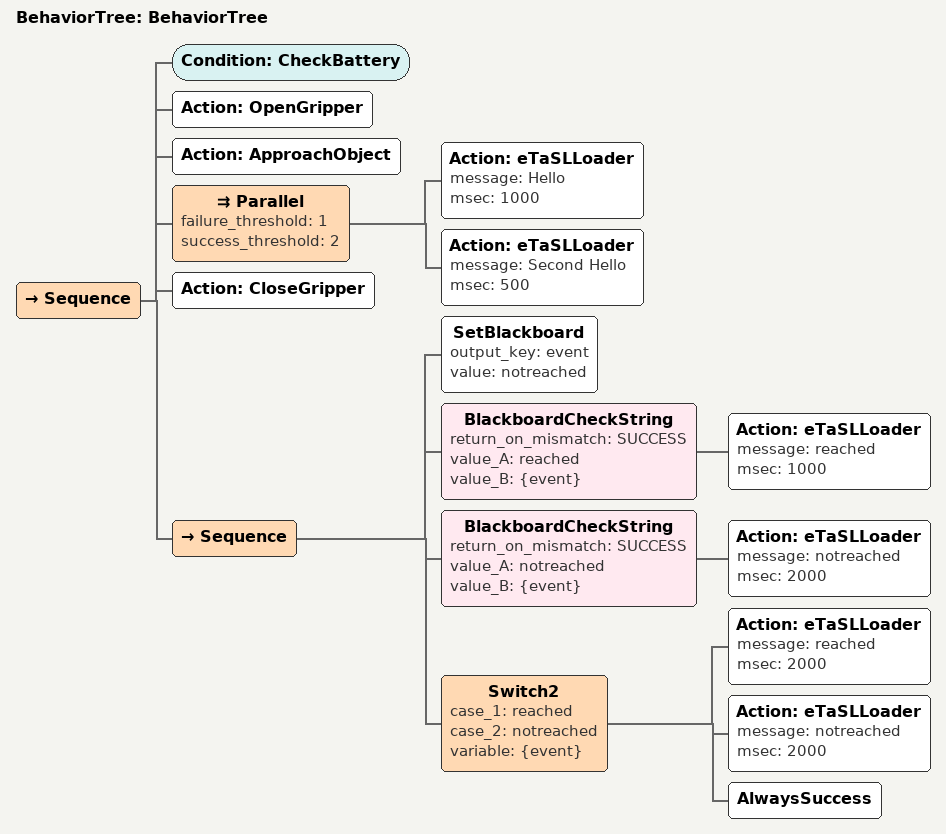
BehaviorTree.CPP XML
<?xml version="1.0"?>
<root main_tree_to_execute="BehaviorTree">
    <BehaviorTree ID="BehaviorTree">
        <Sequence>
            <Condition ID="CheckBattery"/>
            <Action ID="OpenGripper"/>
            <Action ID="ApproachObject"/>
            <Parallel failure_threshold="1" success_threshold="2">
                <Action ID="eTaSLLoader" message="Hello" msec="1000"/>
                <Action ID="eTaSLLoader" message="Second Hello" msec="500"/>
            </Parallel>
            <Action ID="CloseGripper"/>
            <Sequence>
                <SetBlackboard output_key="event" value="notreached"/>
                <BlackboardCheckString return_on_mismatch="SUCCESS" value_A="reached" value_B="{event}">
                    <Action ID="eTaSLLoader" message="reached" msec="1000"/>
                </BlackboardCheckString>
                <BlackboardCheckString return_on_mismatch="SUCCESS" value_A="notreached" value_B="{event}">
                    <Action ID="eTaSLLoader" message="notreached" msec="2000"/>
                </BlackboardCheckString>
                <Switch2 case_1="reached" case_2="notreached" variable="{event}">
                    <Action ID="eTaSLLoader" message="reached" msec="2000"/>
                    <Action ID="eTaSLLoader" message="notreached" msec="2000"/>
                    <AlwaysSuccess/>
                </Switch2>
            </Sequence>
        </Sequence>
    </BehaviorTree>
</root>
